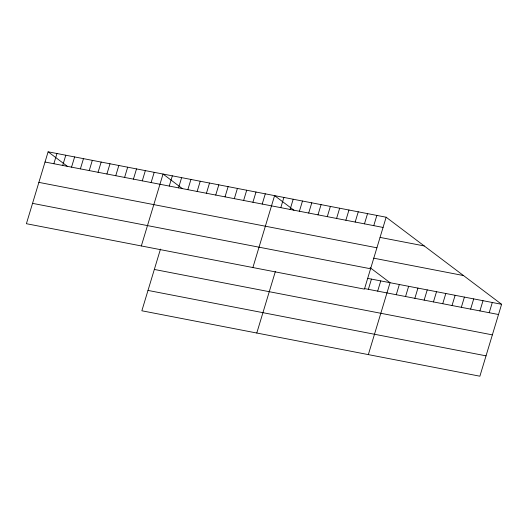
<?xml version="1.0" encoding="UTF-8"?>
<svg xmlns="http://www.w3.org/2000/svg" width="528" height="528" viewBox="0 0 528 528"><rect width="100%" height="100%" fill="white"/><g stroke="black" fill="none" stroke-linecap="round" stroke-linejoin="round"><path stroke-width="0.79" d="M48.114 151.8L26.4 223.707L364.432 289.126L386.146 217.219L48.114 151.8L67.465 166.393M53.863 163.733L56.951 153.509M62.707 165.442L65.795 155.219M71.544 167.152L74.633 156.928M80.388 168.868L83.477 158.644M89.232 170.577L92.314 160.354M98.069 172.286L101.158 162.063M106.913 173.996L109.996 163.772M115.751 175.712L118.84 165.488M124.595 177.421L127.677 167.198M133.432 179.131L136.521 168.907M142.276 180.84L145.358 170.617M151.114 182.556L154.202 172.326M141.332 245.949L163.046 174.042L182.398 188.635M169.25 186.061L172.339 175.837M178.55 187.862L181.632 177.639M160.479 249.097L141.854 310.781L479.886 376.2L501.6 304.293L386.146 217.219M187.843 189.664L190.931 179.434M197.142 191.459L200.224 181.236M206.435 193.261L209.524 183.038M215.734 195.056L218.816 184.833M225.027 196.858L228.116 186.635M234.326 198.653L237.409 188.43M243.619 200.455L246.708 190.232M252.919 202.257L256.001 192.027M262.211 204.052L265.3 193.829M252.886 267.538L274.593 195.631L293.944 210.223M280.804 207.649L283.892 197.426M290.103 209.451L293.185 199.228M256.786 333.023L275.411 271.339M299.396 211.253L302.485 201.023M308.689 213.048L311.777 202.825M317.988 214.85L321.077 204.626M327.281 216.645L330.37 206.422M336.58 218.447L339.669 208.223M345.873 220.242L348.962 210.019M355.172 222.044L358.261 211.82M364.465 223.846L367.554 213.616M373.765 225.641L376.853 215.417M368.372 289.331L371.455 279.107M377.665 291.126L380.754 280.903M368.339 354.611L390.047 282.704L370.088 267.65M396.257 294.73L399.346 284.5M405.55 296.525L408.639 286.301M414.85 298.327L417.938 288.103M424.142 300.122L427.231 289.898M433.442 301.924L436.531 291.7M442.735 303.719L445.823 293.495M452.034 305.521L455.123 295.297M461.327 307.322L464.416 297.092M470.626 309.118L473.715 298.894M479.919 310.919L483.008 300.696M489.218 312.715L492.307 302.491M45.025 162.023L383.057 227.443M380.087 237.409L424.248 245.949M38.881 182.378L376.913 247.797M373.639 258.166L463.498 275.557M32.545 203.353L370.583 268.772M367.58 278.355L501.6 304.293M364.498 288.578L498.511 314.516M154.334 269.452L492.367 334.871M147.998 290.426L486.037 355.846"/></g></svg>
